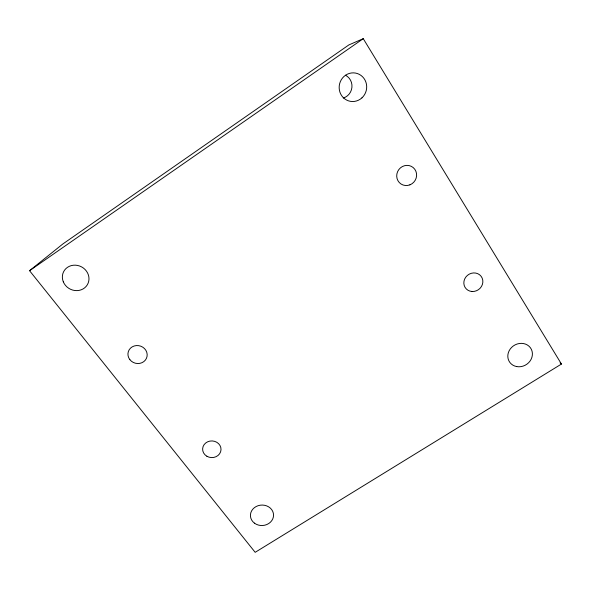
<?xml version="1.0" encoding="UTF-8"?>
<svg xmlns="http://www.w3.org/2000/svg" width="591" height="591" viewBox="0 0 591 591"><rect width="100%" height="100%" fill="white"/><g stroke="black" fill="none" stroke-linecap="round" stroke-linejoin="round"><path stroke-width="0.89" d="M29.55 270.7L62.831 243.98L348.853 44.931L363.258 38.681L561.45 364.049L255.172 552.319L29.55 270.7L363.258 38.681M560.12 362.778L561.45 364.049M345.462 75.227A12.256 11.746 -80.4 0 1 351.926 87.313A12.256 11.746 -80.4 0 1 343.253 98.04M129.857 359.638A9.678 8.939 15.7 0 0 146.413 358.405A9.678 8.939 15.7 0 0 136.388 345.572A9.678 8.939 15.7 0 0 129.857 359.638M206.865 456.237A9.197 8.326 2.7 0 0 221.012 449.721A9.197 8.326 2.7 0 0 207.596 441.824A9.197 8.326 2.7 0 0 206.865 456.237M409.873 184.857A10.239 9.796 -53.1 0 0 413.227 167.6A10.239 9.796 -53.1 0 0 396.893 173.924A10.239 9.796 -53.1 0 0 409.873 184.857M472.039 291.496A9.766 9.042 -36.1 0 0 482.175 278.11A9.766 9.042 -36.1 0 0 465.841 277.053A9.766 9.042 -36.1 0 0 472.039 291.496M63.311 281.811A13.541 12.485 28.3 0 0 86.138 286.421A13.541 12.485 28.3 0 0 77.569 265.44A13.541 12.485 28.3 0 0 63.311 281.811M361.928 97.862A14.361 13.733 -77.6 0 0 357.444 73.565A14.361 13.733 -77.6 0 0 339.404 90.142A14.361 13.733 -77.6 0 0 361.928 97.862M516.726 366.583A12.633 11.355 -31.2 0 0 532.048 351.172A12.633 11.355 -31.2 0 0 511.57 347.442A12.633 11.355 -31.2 0 0 516.726 366.583M254.448 523.146A11.569 10.232 -3 0 0 273.352 517.066A11.569 10.232 -3 0 0 258.156 505.682A11.569 10.232 -3 0 0 254.448 523.146"/></g></svg>
